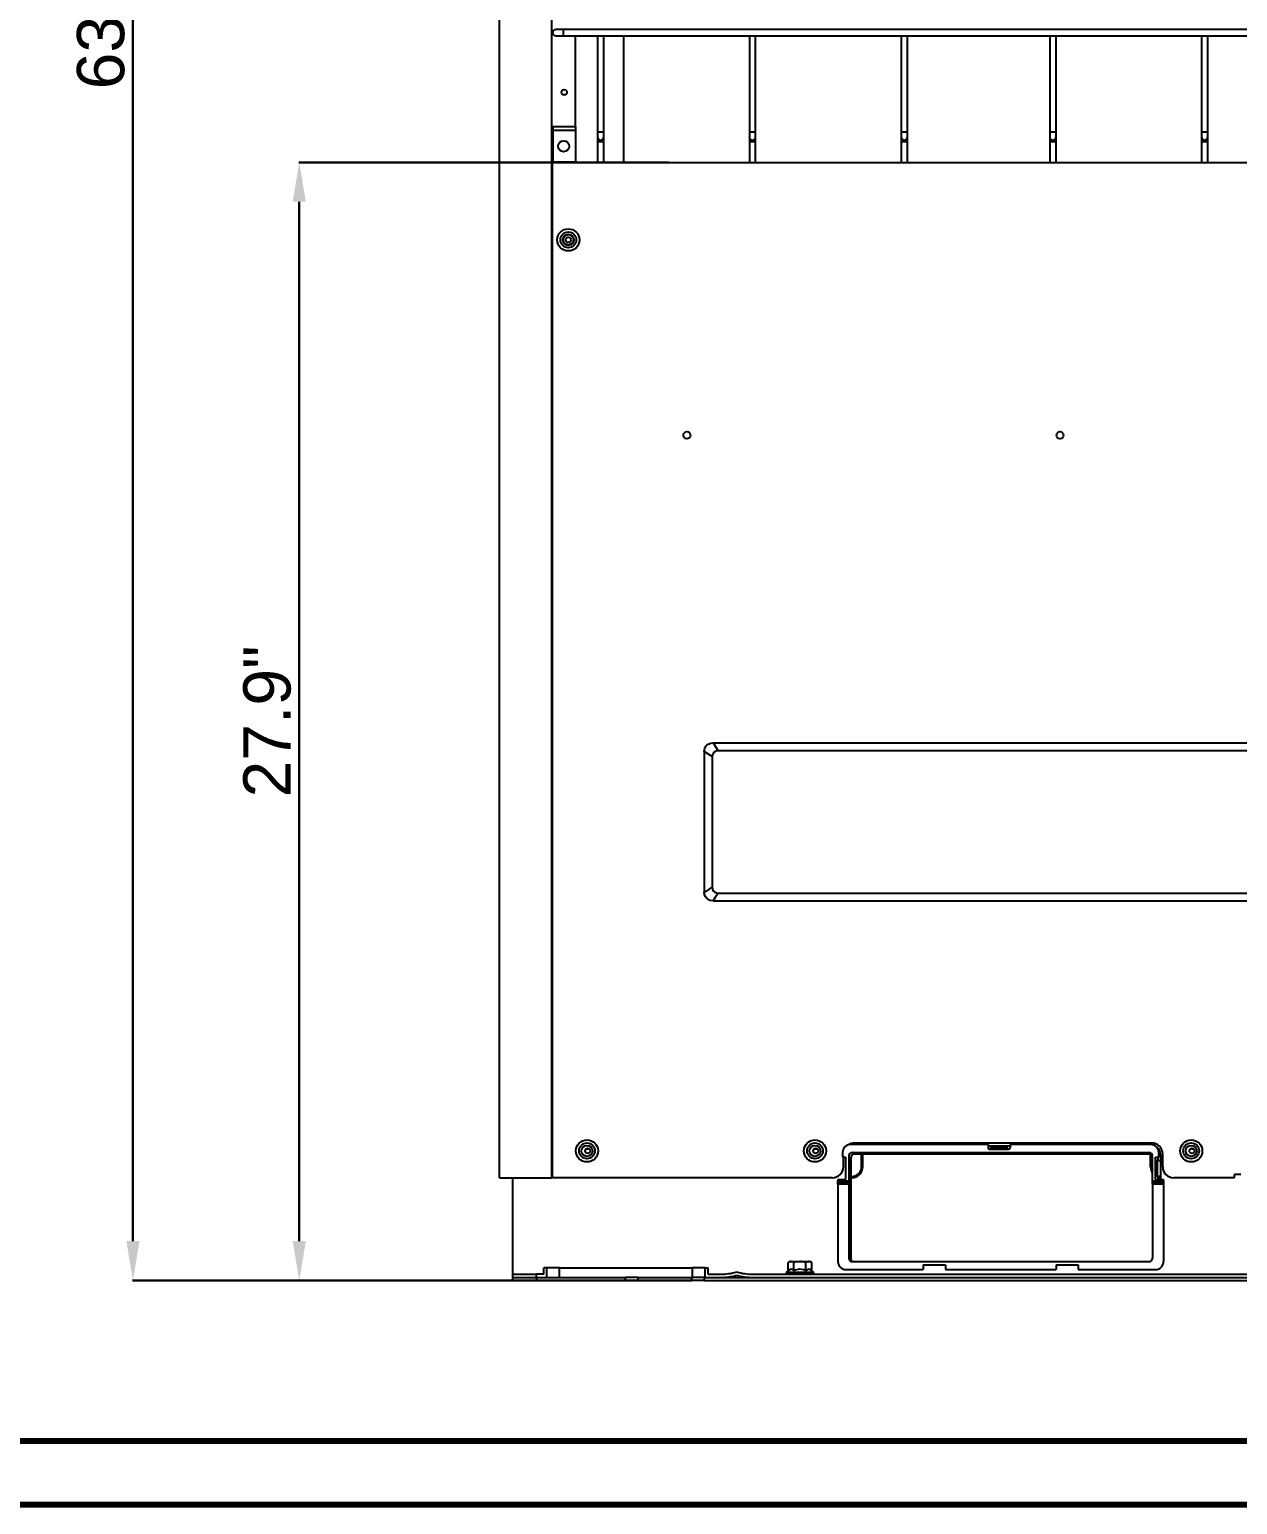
# Model space of a CAD drawing. Extents: x 594 to 813, y 174 to 240.
# Drawn here: x 726 to 733.66, y 173.79 to 183.15 of the extents above; entities that cross this region are included whole.
import ezdxf

# ---------------------------------------------------------------- set-up
doc = ezdxf.new("R2010")
doc.units = 0
doc.header["$MEASUREMENT"] = 0
doc.header["$PDMODE"] = 35
doc.header["$PDSIZE"] = 0.5
doc.layers.get('0').update_dxf_attribs({"linetype": 'CONTINUOUS', "lineweight": 30})
doc.layers.get('Defpoints').update_dxf_attribs({"linetype": 'CONTINUOUS'})
doc.layers.add('AC.REF(S). PIPING', color=3, linetype='CONTINUOUS', lineweight=30)
doc.layers.add('UG-BORDER', color=20, linetype='CONTINUOUS', lineweight=80)
doc.layers.add('LG-DIMENSION', color=7, linetype='CONTINUOUS')
doc.layers.add('LG-Product', color=3, linetype='CONTINUOUS')
doc.styles.add('LG-TEXT', font='arial.ttf')
doc.dimstyles.get("Standard").update_dxf_attribs({"dimtxt": 0.12, "dimasz": 0.05, "dimexe": 0.18, "dimexo": 0.0625, "dimgap": 0.09, "dimtad": 0, "dimtih": 1, "dimtoh": 1, "dimzin": 0, "dimdsep": 46, "dimtxsty": 'Standard', "dimblk": 'DOT', "dimcen": 0.09, "dimadec": 0, "dimazin": 0, "dimtfac": 1, "dimtofl": 0, "dimtmove": 0, "dimatfit": 3, "dimldrblk": 'DOT', "dimfxl": 1, "dimtolj": 1, "dimtzin": 0, "dimarcsym": 0})

# ---------------------------------------------------------------- blocks, each defined once
blk = doc.blocks.new('*D213')
at = {"layer": 'Defpoints', "color": 0, "transparency": 16777216}
for p in [(-6855.84, 3650.65), (-7209.62, 2043.16), (-6855.84, 2043.16)]:
    blk.add_point(p, dxfattribs=at)
at = {"layer": 'LG-DIMENSION', "color": 0, "lineweight": -2, "transparency": 16777216}
for p, q in [((-6855.9, 3650.65), (-7209.8, 3650.65)), ((-7209.62, 3625.65), (-7209.62, 2068.16)), ((-6855.9, 2043.16), (-7209.8, 2043.16))]:
    blk.add_line(p, q, dxfattribs=at)
at = {"layer": 'LG-DIMENSION', "color": 0, "transparency": 16777216}
for points in [[(-7213.78, 3625.65), (-7205.45, 3625.65), (-7209.62, 3650.65)], [(-7213.78, 2068.16), (-7205.45, 2068.16), (-7209.62, 2043.16)]]:
    blk.add_solid(points, dxfattribs=at)
at = {"layer": 'LG-DIMENSION', "transparency": 16777216, "insert": (-7229.94, 2846.91), "char_height": 30, "attachment_point": 5, "rotation": 90, "style": 'LG-TEXT'}
blk.add_mtext('\\A1;63.3"', dxfattribs=at)
blk = doc.blocks.new('_Dot')
at = {"color": 0, "linetype": 'ByBlock', "lineweight": -2}
blk.add_line((-0.5, 0), (-1, 0), dxfattribs=at)
at = {"color": 0, "linetype": 'ByBlock', "const_width": 0.5}
blk.add_lwpolyline([(-0.25, 0, 1), (0.25, 0, 1)], format="xyb", close=True, dxfattribs=at)
blk = doc.blocks.new('*D217')
at = {"layer": 'Defpoints', "color": 0, "transparency": 16777216}
for p in [(-6869.54, 2752.37), (-7104.09, 2043.16), (-6869.54, 2043.16)]:
    blk.add_point(p, dxfattribs=at)
at = {"layer": 'LG-DIMENSION', "color": 0, "lineweight": -2, "transparency": 16777216}
for p, q in [((-6869.6, 2752.37), (-7104.27, 2752.37)), ((-7104.09, 2727.37), (-7104.09, 2068.16)), ((-6869.6, 2043.16), (-7104.27, 2043.16))]:
    blk.add_line(p, q, dxfattribs=at)
at = {"layer": 'LG-DIMENSION', "color": 0, "transparency": 16777216}
for points in [[(-7108.26, 2727.37), (-7099.92, 2727.37), (-7104.09, 2752.37)], [(-7108.26, 2068.16), (-7099.92, 2068.16), (-7104.09, 2043.16)]]:
    blk.add_solid(points, dxfattribs=at)
at = {"layer": 'LG-DIMENSION', "transparency": 16777216, "insert": (-7124.41, 2397.77), "char_height": 30, "attachment_point": 5, "rotation": 90, "style": 'LG-TEXT'}
blk.add_mtext('\\A1;27.9"', dxfattribs=at)
blk = doc.blocks.new('UW1-2')
at = {"layer": 'LG-Product', "color": 3, "linetype": 'Continuous'}
for p, q in [((1110.02, 1782.69), (1110.02, 3230.4)), ((1143.13, 1782.69), (1143.13, 3231.21)), ((1146.3, 2510.96), (1145.63, 2510.96)), ((1148.14, 2510.96), (1146.3, 2510.96)), ((1150.65, 2510.96), (1148.14, 2510.96)), ((2349.4, 2510.96), (1150.65, 2510.96)), ((1150.65, 2510.37), (1150.65, 2510.96)), ((1150.65, 2508.96), (1150.65, 2510.37)), ((1150.65, 2507.54), (1150.65, 2508.96)), ((1150.65, 2506.95), (1150.65, 2507.54)), ((1145.63, 2506.95), (1146.3, 2506.95)), ((1146.3, 2506.95), (1148.14, 2506.95)), ((1148.14, 2506.95), (1150.65, 2506.95)), ((1150.65, 2506.95), (2349.4, 2506.95)), ((1158.17, 2449.47), (1158.17, 2506.95)), ((1172.22, 2506.95), (1172.22, 2445.76)), ((1176.23, 2445.76), (1176.23, 2506.95)), ((1188.67, 2506.95), (1188.67, 2426.71)), ((1268.52, 2506.95), (1268.52, 2445.76)), ((1272.53, 2445.76), (1272.53, 2506.95)), ((1364.82, 2506.95), (1364.82, 2445.76)), ((1368.83, 2445.76), (1368.83, 2506.95)), ((1459.12, 2506.95), (1459.12, 2445.76)), ((1463.13, 2445.76), (1463.13, 2506.95)), ((1555.42, 2506.95), (1555.42, 2445.76)), ((1559.43, 2445.76), (1559.43, 2506.95)), ((1143.93, 2449.47), (1143.93, 2426.9)), ((1143.93, 2449.47), (1158.17, 2449.47)), ((1158.17, 2446.97), (1143.93, 2446.97)), ((1158.17, 2449.47), (1158.17, 2446.97)), ((1158.17, 2446.97), (1158.17, 2426.9)), ((1172.22, 2445.76), (1172.22, 2443.63)), ((1172.8, 2445.76), (1172.22, 2445.76)), ((1172.22, 2443.63), (1172.22, 2442.75)), ((1172.22, 2442.75), (1172.22, 2441.87)), ((1172.22, 2441.87), (1172.22, 2439.74)), ((1174.22, 2445.76), (1172.8, 2445.76)), ((1175.64, 2445.76), (1174.22, 2445.76)), ((1176.23, 2445.76), (1175.64, 2445.76)), ((1176.23, 2443.63), (1176.23, 2445.76)), ((1176.23, 2442.75), (1176.23, 2443.63)), ((1176.23, 2441.87), (1176.23, 2442.75)), ((1176.23, 2439.74), (1176.23, 2441.87)), ((1268.52, 2445.76), (1268.52, 2443.63)), ((1269.1, 2445.76), (1268.52, 2445.76)), ((1268.52, 2443.63), (1268.52, 2442.75)), ((1268.52, 2442.75), (1268.52, 2441.87)), ((1268.52, 2441.87), (1268.52, 2439.74)), ((1270.52, 2445.76), (1269.1, 2445.76)), ((1271.94, 2445.76), (1270.52, 2445.76)), ((1272.53, 2445.76), (1271.94, 2445.76)), ((1272.53, 2443.63), (1272.53, 2445.76)), ((1272.53, 2442.75), (1272.53, 2443.63)), ((1272.53, 2441.87), (1272.53, 2442.75)), ((1272.53, 2439.74), (1272.53, 2441.87)), ((1364.82, 2445.76), (1364.82, 2443.63)), ((1365.4, 2445.76), (1364.82, 2445.76)), ((1364.82, 2443.63), (1364.82, 2442.75)), ((1364.82, 2442.75), (1364.82, 2441.87)), ((1364.82, 2441.87), (1364.82, 2439.74)), ((1366.82, 2445.76), (1365.4, 2445.76)), ((1368.24, 2445.76), (1366.82, 2445.76)), ((1368.83, 2445.76), (1368.24, 2445.76)), ((1368.83, 2443.63), (1368.83, 2445.76)), ((1368.83, 2442.75), (1368.83, 2443.63)), ((1368.83, 2441.87), (1368.83, 2442.75)), ((1368.83, 2439.74), (1368.83, 2441.87)), ((1459.12, 2445.76), (1459.12, 2443.63)), ((1459.7, 2445.76), (1459.12, 2445.76)), ((1459.12, 2443.63), (1459.12, 2442.75)), ((1459.12, 2442.75), (1459.12, 2441.87)), ((1459.12, 2441.87), (1459.12, 2439.74)), ((1461.12, 2445.76), (1459.7, 2445.76)), ((1462.54, 2445.76), (1461.12, 2445.76)), ((1463.13, 2445.76), (1462.54, 2445.76)), ((1463.13, 2443.63), (1463.13, 2445.76)), ((1463.13, 2442.75), (1463.13, 2443.63)), ((1463.13, 2441.87), (1463.13, 2442.75)), ((1463.13, 2439.74), (1463.13, 2441.87)), ((1555.42, 2445.76), (1555.42, 2443.63)), ((1556, 2445.76), (1555.42, 2445.76)), ((1555.42, 2443.63), (1555.42, 2442.75)), ((1555.42, 2442.75), (1555.42, 2441.87)), ((1555.42, 2441.87), (1555.42, 2439.74)), ((1557.42, 2445.76), (1556, 2445.76)), ((1558.84, 2445.76), (1557.42, 2445.76)), ((1559.43, 2445.76), (1558.84, 2445.76)), ((1559.43, 2443.63), (1559.43, 2445.76)), ((1559.43, 2442.75), (1559.43, 2443.63)), ((1559.43, 2441.87), (1559.43, 2442.75)), ((1559.43, 2439.74), (1559.43, 2441.87)), ((1172.22, 2439.74), (1172.22, 2426.7)), ((1172.8, 2439.74), (1172.22, 2439.74)), ((1174.22, 2439.74), (1172.8, 2439.74)), ((1175.64, 2439.74), (1174.22, 2439.74)), ((1176.23, 2439.74), (1175.64, 2439.74)), ((1176.23, 2426.7), (1176.23, 2439.74)), ((1268.52, 2439.74), (1268.52, 2426.7)), ((1269.1, 2439.74), (1268.52, 2439.74)), ((1270.52, 2439.74), (1269.1, 2439.74)), ((1271.94, 2439.74), (1270.52, 2439.74)), ((1272.53, 2439.74), (1271.94, 2439.74)), ((1272.53, 2426.7), (1272.53, 2439.74)), ((1364.82, 2439.74), (1364.82, 2426.7)), ((1365.4, 2439.74), (1364.82, 2439.74)), ((1366.82, 2439.74), (1365.4, 2439.74)), ((1368.24, 2439.74), (1366.82, 2439.74)), ((1368.83, 2439.74), (1368.24, 2439.74)), ((1368.83, 2426.7), (1368.83, 2439.74)), ((1459.12, 2439.74), (1459.12, 2426.7)), ((1459.7, 2439.74), (1459.12, 2439.74)), ((1461.12, 2439.74), (1459.7, 2439.74)), ((1462.54, 2439.74), (1461.12, 2439.74)), ((1463.13, 2439.74), (1462.54, 2439.74)), ((1463.13, 2426.7), (1463.13, 2439.74)), ((1555.42, 2439.74), (1555.42, 2426.7)), ((1556, 2439.74), (1555.42, 2439.74)), ((1557.42, 2439.74), (1556, 2439.74)), ((1558.84, 2439.74), (1557.42, 2439.74)), ((1559.43, 2439.74), (1558.84, 2439.74)), ((1559.43, 2426.7), (1559.43, 2439.74)), ((1143.13, 2426.9), (1143.93, 2426.9)), ((1143.63, 2426.7), (2355.42, 2426.7)), ((1143.63, 1782.69), (1143.63, 2426.7)), ((1158.17, 2426.9), (1143.93, 2426.9)), ((1156.97, 2426.69), (1156.97, 2426.9)), ((1181.04, 2426.84), (1180.14, 2426.7)), ((1180.74, 2426.76), (1180.74, 2426.83)), ((1180.74, 2426.7), (1180.74, 2426.76)), ((1181.95, 2426.7), (1181.04, 2426.84)), ((1143.13, 2389.29), (1143.63, 2389.29)), ((1242.48, 2057.75), (1244.06, 2058.38)), ((1244.06, 2058.38), (1245.54, 2058.55)), ((1245.54, 2058.55), (2253.5, 2058.55)), ((1245.54, 2058.55), (1247.3, 2055.74)), ((1239.93, 2052.94), (1240.29, 2055.07)), ((1239.93, 2052.94), (1239.93, 1963.85)), ((1242.13, 2051.55), (1239.93, 2052.94)), ((1240.29, 2055.07), (1241.15, 2056.6)), ((1241.15, 2056.6), (1242.48, 2057.75)), ((1244.94, 2049.79), (1242.13, 2051.55)), ((1245.05, 2050.78), (1244.94, 2049.79)), ((1244.94, 2049.79), (1244.94, 1967)), ((1245.47, 2051.83), (1245.05, 2050.78)), ((1246.24, 2052.72), (1245.47, 2051.83)), ((1247.26, 2053.29), (1246.24, 2052.72)), ((1248.68, 2053.54), (1247.26, 2053.29)), ((1247.3, 2055.74), (1248.68, 2053.54)), ((2250.36, 2053.54), (1248.68, 2053.54)), ((1239.93, 1963.85), (1242.74, 1965.61)), ((1242.74, 1965.61), (1244.94, 1967)), ((1244.94, 1967), (1245.18, 1965.57)), ((1245.18, 1965.57), (1245.76, 1964.55)), ((1240.09, 1962.37), (1239.93, 1963.85)), ((1240.73, 1960.79), (1240.09, 1962.37)), ((1241.87, 1959.46), (1240.73, 1960.79)), ((1243.4, 1958.6), (1241.87, 1959.46)), ((1245.54, 1958.24), (1243.4, 1958.6)), ((1246.92, 1960.45), (1245.54, 1958.24)), ((1245.54, 1958.24), (2253.5, 1958.24)), ((1245.76, 1964.55), (1246.65, 1963.79)), ((1246.65, 1963.79), (1247.7, 1963.37)), ((1248.68, 1963.25), (1246.92, 1960.45)), ((1247.7, 1963.37), (1248.68, 1963.25)), ((1248.68, 1963.25), (2250.36, 1963.25)), ((1143.63, 1821.14), (1143.13, 1821.14)), ((1143.63, 1815.12), (1143.13, 1815.12)), ((1167.25, 1800.75), (1164.75, 1800.75)), ((1311.9, 1800.75), (1309.39, 1800.75)), ((1327.7, 1798.74), (1327.7, 1795.73)), ((1331.71, 1796.74), (1331.71, 1780.69)), ((1419.99, 1803.76), (1332.72, 1803.76)), ((1333.72, 1798.74), (1522.31, 1798.74)), ((1335.22, 1804.76), (1523.82, 1804.76)), ((1523.81, 1797.74), (1335.22, 1797.74)), ((1339.74, 1789.71), (1339.74, 1797.74)), ((1340.54, 1789.71), (1340.54, 1797.74)), ((1419.99, 1803.76), (1419.99, 1801.75)), ((1434.03, 1802.75), (1419.99, 1802.75)), ((1420.99, 1800.75), (1433.03, 1800.75)), ((1421.99, 1801.75), (1421.99, 1802.75)), ((1421.99, 1801.04), (1421.99, 1801.75)), ((1421.99, 1801.75), (1432.03, 1801.75)), ((1421.99, 1800.75), (1421.99, 1801.04)), ((1432.03, 1801.75), (1432.03, 1802.75)), ((1432.03, 1801.75), (1432.03, 1801.04)), ((1432.03, 1801.04), (1432.03, 1800.75)), ((1523.32, 1803.76), (1434.03, 1803.76)), ((1434.03, 1803.76), (1434.03, 1801.75)), ((1523.12, 1789.71), (1523.12, 1797.74)), ((1523.92, 1789.71), (1523.92, 1797.74)), ((1524.32, 1780.69), (1524.32, 1796.74)), ((1528.33, 1795.73), (1528.33, 1798.74)), ((1529.34, 1797.74), (1529.34, 1781.69)), ((1530.84, 1789.71), (1530.84, 1797.74)), ((1550.66, 1800.75), (1548.15, 1800.75)), ((1327.7, 1795.73), (1329.71, 1795.73)), ((1328.2, 1789.71), (1328.2, 1795.73)), ((1329.71, 1781.69), (1329.71, 1795.73)), ((1333.21, 1730.53), (1333.21, 1795.73)), ((1526.33, 1781.69), (1526.33, 1795.73)), ((1526.33, 1795.73), (1528.33, 1795.73)), ((1526.33, 1793.73), (1526.62, 1793.73)), ((1526.62, 1793.73), (1527.33, 1793.73)), ((1527.33, 1793.73), (1529.34, 1793.73)), ((1527.33, 1793.73), (1527.33, 1783.7)), ((1527.83, 1795.73), (1527.83, 1793.73)), ((1110.02, 1782.69), (1143.13, 1782.69)), ((1118.35, 1721.5), (1118.35, 1782.69)), ((1143.63, 1782.69), (1143.13, 1782.69)), ((1321.18, 1782.69), (1143.63, 1782.69)), ((1324.69, 1781.69), (1329.71, 1781.69)), ((1324.69, 1781.69), (1324.69, 1780.69)), ((1324.69, 1780.69), (1331.71, 1780.69)), ((1324.69, 1779.98), (1324.69, 1780.69)), ((1324.69, 1779.68), (1324.69, 1779.98)), ((1324.69, 1779.39), (1324.69, 1779.68)), ((1331.71, 1779.68), (1324.69, 1779.68)), ((1324.69, 1778.68), (1324.69, 1779.39)), ((1324.69, 1778.68), (1324.69, 1729.53)), ((1331.71, 1778.68), (1324.69, 1778.68)), ((1331.71, 1780.69), (1331.71, 1779.98)), ((1331.71, 1779.98), (1331.71, 1779.68)), ((1331.71, 1779.68), (1331.71, 1779.39)), ((1331.71, 1779.39), (1331.71, 1778.68)), ((1331.71, 1778.68), (1331.71, 1731.53)), ((1333.52, 1783.49), (1333.21, 1783.49)), ((1333.52, 1782.69), (1333.21, 1782.69)), ((1524.32, 1780.69), (1531.34, 1780.69)), ((1524.32, 1779.98), (1524.32, 1780.69)), ((1524.32, 1779.68), (1524.32, 1779.98)), ((1531.34, 1779.68), (1524.32, 1779.68)), ((1524.32, 1779.39), (1524.32, 1779.68)), ((1524.32, 1778.68), (1524.32, 1779.39)), ((1531.34, 1778.68), (1524.32, 1778.68)), ((1524.32, 1778.68), (1524.32, 1731.53)), ((1526.62, 1783.7), (1526.33, 1783.7)), ((1526.33, 1781.69), (1531.34, 1781.69)), ((1527.33, 1783.7), (1526.62, 1783.7)), ((1527.33, 1783.7), (1529.34, 1783.7)), ((1527.83, 1783.69), (1527.83, 1781.69)), ((1528.12, 1782.69), (1527.83, 1782.69)), ((1528.83, 1782.69), (1528.12, 1782.69)), ((1528.83, 1783.7), (1528.83, 1782.69)), ((1528.83, 1782.69), (1529.34, 1782.69)), ((1531.34, 1780.69), (1531.34, 1781.69)), ((1531.34, 1780.69), (1531.34, 1779.98)), ((1531.34, 1779.98), (1531.34, 1779.68)), ((1531.34, 1779.68), (1531.34, 1779.39)), ((1531.34, 1779.39), (1531.34, 1778.68)), ((1531.34, 1778.68), (1531.34, 1729.53)), ((1576.28, 1782.69), (1537.86, 1782.69)), ((1576.28, 1782.69), (1576.28, 1784.7)), ((1580.29, 1784.7), (1576.28, 1784.7)), ((1118.35, 1719.5), (1118.35, 1721.5)), ((1118.35, 1721.5), (1118.86, 1721.5)), ((1118.86, 1721.5), (1120.36, 1721.5)), ((1120.36, 1721.5), (1122.76, 1721.5)), ((1122.76, 1721.5), (1125.87, 1721.5)), ((1125.87, 1721.5), (1129.5, 1721.5)), ((1129.5, 1721.5), (1133.39, 1721.5)), ((1133.39, 1719.5), (1133.39, 1721.5)), ((1138.11, 1721.5), (1133.39, 1721.5)), ((1140.12, 1725.51), (1138.11, 1725.51)), ((1138.11, 1721.5), (1138.11, 1725.51)), ((1140.12, 1719.5), (1140.12, 1725.51)), ((1140.73, 1725.51), (1140.12, 1725.51)), ((1142.47, 1725.51), (1140.73, 1725.51)), ((1145.07, 1725.51), (1142.47, 1725.51)), ((1148.14, 1725.51), (1145.07, 1725.51)), ((1148.14, 1719.5), (1148.14, 1725.51)), ((1148.14, 1725.51), (1232.4, 1725.51)), ((1232.4, 1719.5), (1232.4, 1725.51)), ((1235.47, 1725.51), (1232.4, 1725.51)), ((1238.08, 1725.51), (1235.47, 1725.51)), ((1239.82, 1725.51), (1238.08, 1725.51)), ((1240.43, 1725.51), (1239.82, 1725.51)), ((1240.43, 1725.51), (1242.43, 1725.51)), ((1240.43, 1719.5), (1240.43, 1725.51)), ((1242.43, 1721.5), (1242.43, 1725.51)), ((1242.43, 1721.5), (1250.05, 1721.5)), ((1270.93, 1721.5), (1589.12, 1721.5)), ((1293.09, 1723.73), (1291.84, 1722.5)), ((1291.84, 1722.5), (1291.84, 1721.5)), ((1292.37, 1722.5), (1291.84, 1722.5)), ((1293.89, 1722.5), (1292.37, 1722.5)), ((1294.1, 1729.53), (1293.09, 1728.94)), ((1294.84, 1729.52), (1293.09, 1728.94)), ((1293.09, 1723.73), (1293.09, 1728.94)), ((1293.93, 1724.39), (1293.09, 1723.73)), ((1296.23, 1722.5), (1293.89, 1722.5)), ((1295.18, 1724.7), (1293.93, 1724.39)), ((1294.1, 1729.53), (1294.32, 1729.53)), ((1294.32, 1729.53), (1294.97, 1729.53)), ((1294.97, 1729.53), (1294.84, 1729.52)), ((1295.93, 1729.37), (1294.97, 1729.53)), ((1294.97, 1729.53), (1297.36, 1729.53)), ((1296.05, 1724.37), (1295.18, 1724.7)), ((1296.85, 1728.94), (1295.93, 1729.37)), ((1296.85, 1723.73), (1296.05, 1724.37)), ((1299.09, 1722.5), (1296.23, 1722.5)), ((1297.55, 1729.13), (1296.85, 1728.94)), ((1296.85, 1723.73), (1296.85, 1728.94)), ((1297.61, 1724.07), (1296.85, 1723.73)), ((1297.36, 1729.53), (1300.62, 1729.53)), ((1300.62, 1729.53), (1297.55, 1729.13)), ((1300.44, 1724.71), (1297.61, 1724.07)), ((1302.14, 1722.5), (1299.09, 1722.5)), ((1303.13, 1724.25), (1300.44, 1724.71)), ((1301.44, 1729.5), (1300.62, 1729.53)), ((1300.62, 1729.53), (1303.88, 1729.53)), ((1304.38, 1728.94), (1301.44, 1729.5)), ((1305, 1722.5), (1302.14, 1722.5)), ((1304.38, 1723.73), (1303.13, 1724.25)), ((1303.88, 1729.53), (1306.26, 1729.53)), ((1306.13, 1729.52), (1304.38, 1728.94)), ((1304.38, 1723.73), (1304.38, 1728.94)), ((1305.22, 1724.39), (1304.38, 1723.73)), ((1307.34, 1722.5), (1305, 1722.5)), ((1306.47, 1724.7), (1305.22, 1724.39)), ((1306.26, 1729.53), (1306.13, 1729.52)), ((1307.22, 1729.37), (1306.26, 1729.53)), ((1306.26, 1729.53), (1306.91, 1729.53)), ((1307.35, 1724.37), (1306.47, 1724.7)), ((1306.91, 1729.53), (1307.14, 1729.53)), ((1308.15, 1728.94), (1307.14, 1729.53)), ((1308.15, 1728.94), (1307.22, 1729.37)), ((1308.86, 1722.5), (1307.34, 1722.5)), ((1308.15, 1723.73), (1307.35, 1724.37)), ((1308.15, 1723.73), (1308.15, 1728.94)), ((1309.39, 1722.5), (1308.15, 1723.73)), ((1309.39, 1722.5), (1308.86, 1722.5)), ((1309.39, 1721.5), (1309.39, 1722.5)), ((1329.71, 1724.51), (1378.86, 1724.51)), ((1333.72, 1729.53), (1522.31, 1729.53)), ((1378.86, 1727.52), (1392.9, 1727.52)), ((1378.86, 1727.52), (1378.86, 1724.51)), ((1392.9, 1727.52), (1392.9, 1724.51)), ((1392.9, 1724.51), (1463.13, 1724.51)), ((1463.13, 1727.52), (1477.17, 1727.52)), ((1463.13, 1727.52), (1463.13, 1724.51)), ((1477.17, 1727.52), (1477.17, 1724.51)), ((1477.17, 1724.51), (1526.33, 1724.51)), ((1118.35, 1719.5), (1118.86, 1719.5)), ((1118.45, 1719.5), (1118.96, 1719.5)), ((1118.45, 1717.49), (1118.45, 1719.5)), ((1118.96, 1717.49), (1118.45, 1717.49)), ((1118.86, 1719.5), (1120.36, 1719.5)), ((1118.96, 1719.5), (1120.46, 1719.5)), ((1120.46, 1717.49), (1118.96, 1717.49)), ((1120.36, 1719.5), (1122.76, 1719.5)), ((1120.46, 1719.5), (1122.86, 1719.5)), ((1122.86, 1717.49), (1120.46, 1717.49)), ((1122.76, 1719.5), (1125.87, 1719.5)), ((1122.86, 1719.5), (1125.97, 1719.5)), ((1125.97, 1717.49), (1122.86, 1717.49)), ((1125.87, 1719.5), (1129.5, 1719.5)), ((1125.97, 1719.5), (1129.6, 1719.5)), ((1129.6, 1717.49), (1125.97, 1717.49)), ((1129.5, 1719.5), (1133.39, 1719.5)), ((1129.6, 1719.5), (1133.5, 1719.5)), ((1133.5, 1717.49), (1129.6, 1717.49)), ((1133.5, 1719.5), (1189.87, 1719.5)), ((1133.5, 1719.5), (1133.5, 1717.49)), ((1133.5, 1717.49), (1189.87, 1717.49)), ((1190.48, 1719.5), (1189.87, 1719.5)), ((1189.87, 1717.49), (1189.87, 1719.5)), ((1190.48, 1717.49), (1189.87, 1717.49)), ((1192.22, 1719.5), (1190.48, 1719.5)), ((1192.22, 1717.49), (1190.48, 1717.49)), ((1194.82, 1719.5), (1192.22, 1719.5)), ((1194.82, 1717.49), (1192.22, 1717.49)), ((1197.9, 1719.5), (1194.82, 1719.5)), ((1197.9, 1717.49), (1194.82, 1717.49)), ((1197.9, 1719.5), (1232, 1719.5)), ((1197.9, 1717.49), (1197.9, 1719.5)), ((1197.9, 1717.49), (1232, 1717.49)), ((1235.07, 1719.5), (1232, 1719.5)), ((1232, 1717.49), (1232, 1719.5)), ((1235.07, 1717.49), (1232, 1717.49)), ((1237.68, 1719.5), (1235.07, 1719.5)), ((1237.68, 1717.49), (1235.07, 1717.49)), ((1239.42, 1719.5), (1237.68, 1719.5)), ((1239.42, 1717.49), (1237.68, 1717.49)), ((1240.03, 1719.5), (1239.42, 1719.5)), ((1240.03, 1717.49), (1239.42, 1717.49)), ((1240.03, 1719.5), (2259.22, 1719.5)), ((1240.03, 1717.49), (1240.03, 1719.5)), ((1240.03, 1717.49), (2259.22, 1717.49))]:
    blk.add_line(p, q, dxfattribs=at)
for centre, radius in [((1151.05, 2471.14), 1.71), ((1150.65, 2436.93), 3.51), ((1153.66, 2377.55), 7.02), ((1153.66, 2377.55), 5.02), ((1153.66, 2377.55), 3.51), ((1153.66, 2377.55), 3.31), ((1153.66, 2377.55), 1.71), ((1228.89, 2253.66), 2.25), ((1465.64, 2253.66), 2.25), ((1165.49, 1799.74), 7.02), ((1310.15, 1799.74), 7.02), ((1548.9, 1799.74), 7.02), ((1165.49, 1799.74), 5.02), ((1165.49, 1799.74), 3.51), ((1166, 1799.75), 1.61), ((1310.15, 1799.74), 5.02), ((1310.15, 1799.74), 3.51), ((1310.65, 1799.75), 1.61), ((1548.9, 1799.74), 5.02), ((1548.9, 1799.74), 3.51), ((1549.4, 1799.75), 1.61)]:
    blk.add_circle(centre, radius, dxfattribs=at)
for centre, radius, start, end in [((1145.63, 2508.96), 2.01, 90, 270), ((1174.22, 2442.75), 2.01, 180, 0), ((1270.52, 2442.75), 2.01, 180, 0), ((1366.82, 2442.75), 2.01, 180, 0), ((1461.12, 2442.75), 2.01, 180, 0), ((1557.42, 2442.75), 2.01, 180, 0), ((1332.72, 1798.74), 5.02, 90, 180), ((1335.22, 1797.74), 7.02, 90, 124.17609), ((1333.72, 1796.74), 2.01, 90, 180), ((1335.22, 1795.73), 2.01, 90, 180), ((1420.99, 1801.75), 1, 180, 270), ((1433.03, 1801.75), 1, 270, 0), ((1522.31, 1796.74), 2.01, 0, 90), ((1523.32, 1798.74), 5.02, 0, 90), ((1523.81, 1795.73), 2.01, 82.99266, 90), ((1523.82, 1797.74), 7.02, 0, 90), ((1524.32, 1797.74), 5.02, 0, 53.13375), ((1321.18, 1789.71), 7.02, 270, 0), ((1333.52, 1789.71), 7.02, 270, 0), ((1333.52, 1789.71), 6.22, 270, 0), ((1530.14, 1789.71), 7.02, 180, 214.04812), ((1530.14, 1789.71), 6.22, 180, 200.69437), ((1537.86, 1789.71), 7.02, 180, 270), ((1333.72, 1731.53), 2.01, 180, 270), ((1522.31, 1731.53), 2.01, 270, 0), ((1250.05, 1759.62), 38.12, 270, 285.89043), ((1270.93, 1759.62), 38.12, 254.10957, 270), ((1329.71, 1729.53), 5.02, 180, 270), ((1335.22, 1730.53), 2.01, 180, 209.50734), ((1526.33, 1729.53), 5.02, 270, 0), ((1250.05, 1759.62), 40.13, 270, 285.07651), ((1270.93, 1759.62), 40.13, 254.92349, 270)]:
    blk.add_arc(centre, radius, start, end, dxfattribs=at)
blk = doc.blocks.new('UW1+UW1_1')
at = {"layer": 'LG-Product'}
blk.add_blockref('UW1-2', (1162.18, 1452.14), dxfattribs=at)
blk = doc.blocks.new('A$C5B2C3915')
at = {"layer": 'LG-Product'}
blk.add_blockref('UW1+UW1_1', (-4815.985, -5735.586), dxfattribs=at)
at = {"layer": 'LG-DIMENSION'}
for base, p1, p2, picture, middle in [((-2776.405, -2565.962), (-2422.628, -958.47), (-2422.628, -2565.962), '*D213', (-2796.732, -1762.216)), ((-2670.88, -2565.962), (-2436.328, -1856.752), (-2436.328, -2565.962), '*D217', (-2691.197, -2211.357))]:
    dim = blk.add_linear_dim(base=base, p1=p1, p2=p2, angle=90, dimstyle='Standard', dxfattribs=at)
    dim.commit()
    dim.dimension.update_dxf_attribs({"geometry": picture, "text_midpoint": middle, "insert": (4433.211, -4609.123)})

msp = doc.modelspace()

# ---------------------------------------------------------------- linework, layer by layer
at = {"layer": 'UG-BORDER', "color": 7}
for p, q in [((712.5177, 174.1989), (807.7088, 174.1989)), ((712.1133, 173.7945), (808.1133, 173.7945))]:
    msp.add_line(p, q, dxfattribs=at)

# ---------------------------------------------------------------- block references
at = {"layer": 'AC.REF(S). PIPING', "linetype": 'Continuous', "xscale": 0.0099999999999909, "yscale": 0.0099999999999909, "zscale": 0.0099999999999909}
msp.add_blockref('A$C5B2C3915', (754.4172, 200.8743), dxfattribs=at)

doc.saveas('drawing.dxf')
